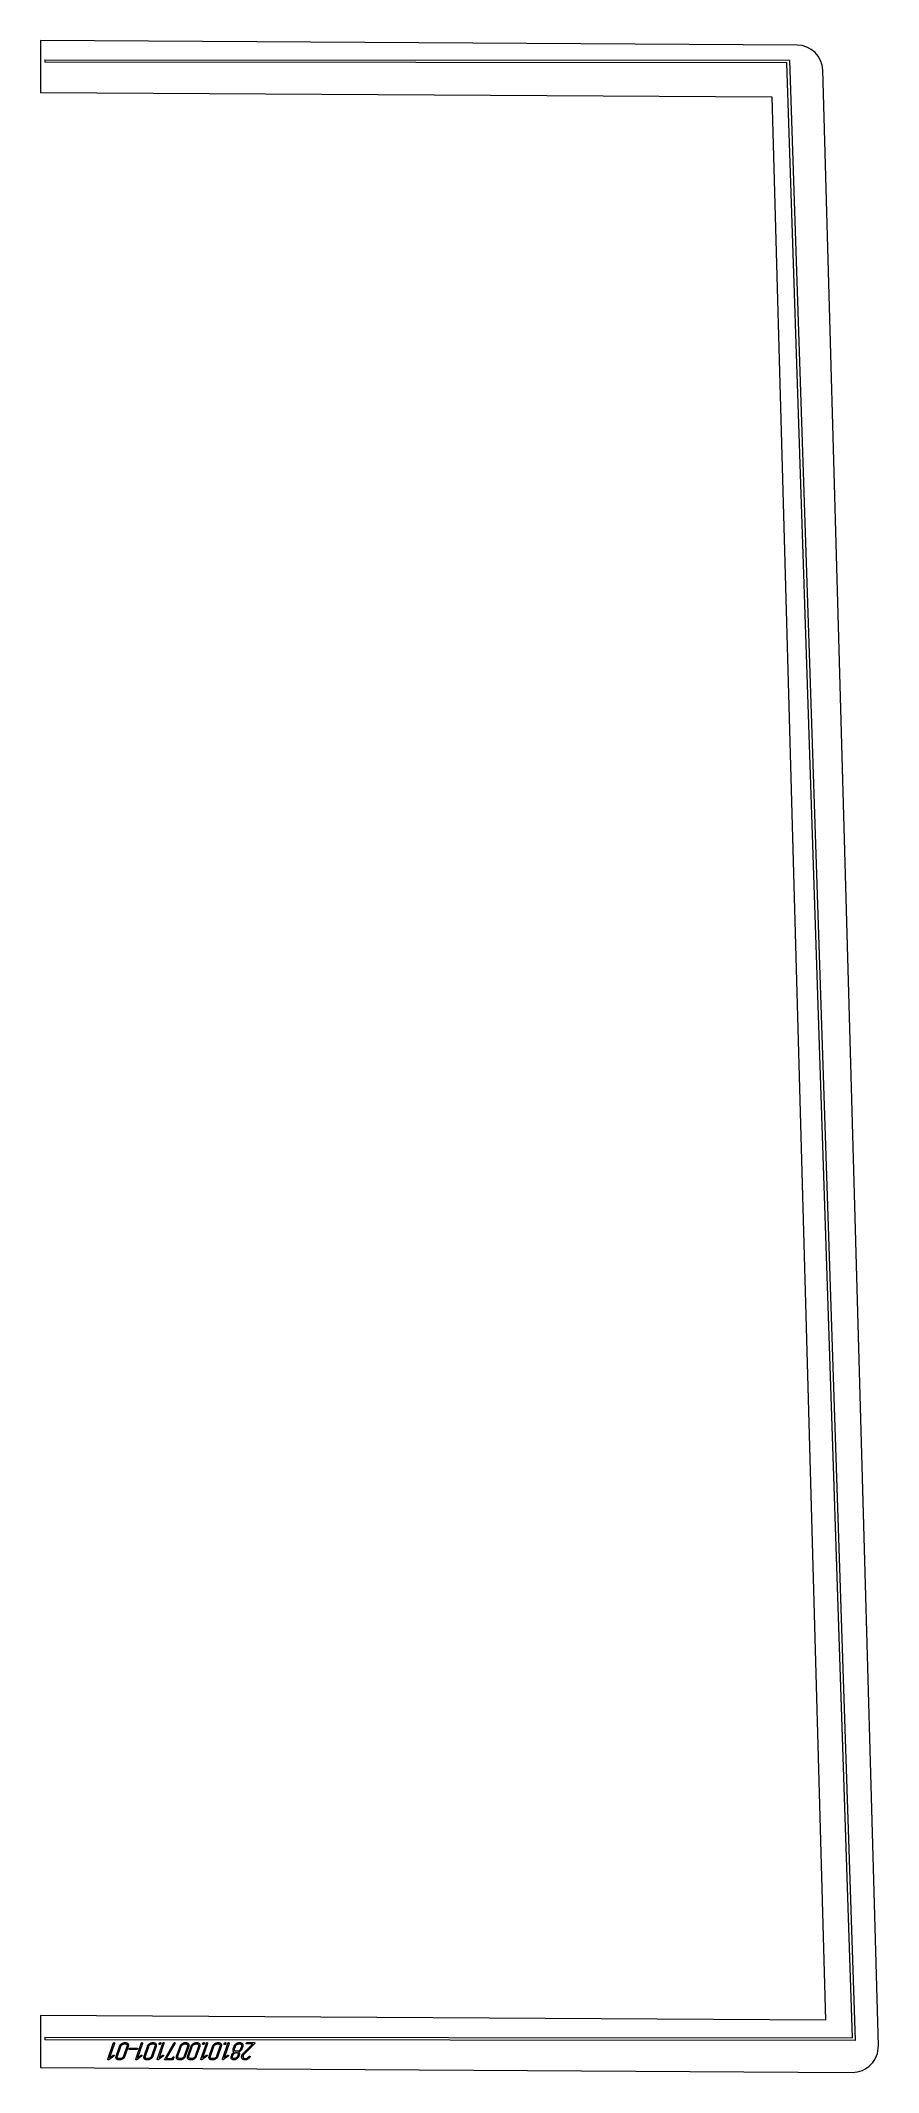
# Model space of a CAD drawing. Header units: millimetres. Extents: x 26 to 993, y 0 to 2346.
import ezdxf

# ---------------------------------------------------------------- set-up
doc = ezdxf.new("R2010")
doc.units = ezdxf.units.MM
doc.linetypes.add('K5LT_BASIC', pattern=[0])
doc.layers.add('Engraving', color=7, linetype='Continuous')

msp = doc.modelspace()

# ---------------------------------------------------------------- linework, layer by layer
at = {"color": 143, "linetype": 'K5LT_BASIC', "lineweight": 15, "true_color": 0x33acca}
for p, q in [((899.4, 2341.2), (25.8, 2346.3)), ((25.8, 2346.3), (25.8, 2321.3)), ((25.8, 2321.3), (25.8, 2286.3)), ((993.3, 31), (929.2, 2312)), ((25.8, 2286.3), (870.1, 2281.4)), ((870.1, 2281.4), (932.4, 60.4)), ((932.4, 60.4), (25.8, 65.7)), ((25.8, 65.7), (25.8, 37.7)), ((25.8, 37.7), (25.8, 5.7)), ((25.8, 5.7), (963.1, 0.2))]:
    msp.add_line(p, q, dxfattribs=at)
for centre, start, end in [((899.2, 2311.2), 1.6082, 89.6653), ((963.3, 30.2), 269.6653, 1.6082)]:
    msp.add_arc(centre, 30, start, end, dxfattribs=at)
at = {"layer": 'Engraving', "color": 143, "linetype": 'K5LT_BASIC', "lineweight": 15, "true_color": 0x33acca}
for p, q in [((30.8, 2324.3), (890.5, 2323.6)), ((30.8, 2324.3), (30.8, 2321.3)), ((890.5, 2323.6), (966.4, 37)), ((887.6, 2320.6), (30.8, 2321.3)), ((963.3, 40), (887.6, 2320.6)), ((30.8, 40.7), (963.3, 40)), ((30.8, 40.7), (30.8, 37.7)), ((966.4, 37), (30.8, 37.7)), ((103.5, 15.3), (109.7, 33.7)), ((111.2, 33.7), (105.5, 17)), ((113.1, 18.8), (117, 30.2)), ((114.5, 18.8), (118.4, 30.2)), ((125.5, 30.2), (121.6, 18.8)), ((122.2, 33), (123.6, 33)), ((122.7, 34.5), (124.1, 34.5)), ((126.9, 30.2), (123.1, 18.8)), ((136.8, 26.6), (128.3, 26.6)), ((128.8, 28.1), (137.3, 28.1)), ((135.7, 15.3), (142, 33.7)), ((143.4, 33.7), (137.7, 17)), ((145.4, 18.8), (149.2, 30.2)), ((146.8, 18.8), (150.7, 30.2)), ((157.8, 30.2), (153.9, 18.8)), ((154.5, 33), (155.9, 33)), ((155, 34.5), (156.4, 34.5)), ((159.2, 30.2), (155.3, 18.8)), ((160.6, 15.3), (166.9, 33.7)), ((168.3, 33.7), (162.6, 17)), ((169.1, 15.4), (179.7, 33.9)), ((181, 33.6), (170.9, 16)), ((180.1, 34.3), (180.5, 34.5)), ((181, 33.8), (181, 33.6)), ((182.9, 18.8), (186.8, 30.2)), ((184.4, 18.8), (188.2, 30.2)), ((195.3, 30.2), (191.5, 18.8)), ((192.1, 33), (193.5, 33)), ((192.5, 34.5), (194, 34.5)), ((196.8, 30.2), (192.9, 18.8)), ((195.6, 18.8), (199.5, 30.2)), ((197.1, 18.8), (200.9, 30.2)), ((208, 30.2), (204.2, 18.8)), ((204.8, 33), (206.2, 33)), ((205.2, 34.5), (206.7, 34.5)), ((209.5, 30.2), (205.6, 18.8)), ((210.9, 15.3), (217.2, 33.7)), ((218.6, 33.7), (212.9, 17)), ((220.5, 18.8), (224.4, 30.2)), ((221.9, 18.8), (225.8, 30.2)), ((232.9, 30.2), (229.1, 18.8)), ((229.6, 33), (231, 33)), ((230.1, 34.5), (231.5, 34.5)), ((234.3, 30.2), (230.5, 18.8)), ((235.8, 15.3), (242, 33.7)), ((243.5, 33.7), (237.8, 17)), ((248.3, 27.3), (249.3, 30.2)), ((249.7, 27.4), (250.7, 30.2)), ((253, 24.5), (251.6, 24.5)), ((254.5, 33), (255.9, 33)), ((255, 34.5), (256.4, 34.5)), ((257.8, 30.2), (256.8, 27.4)), ((259.2, 30.2), (258.2, 27.4)), ((260.1, 22.3), (270.8, 33)), ((272.9, 33.3), (261.1, 21.5)), ((270.8, 33), (263.7, 33)), ((264.1, 34.5), (272.6, 34.5)), ((110.2, 19), (104.5, 14.8)), ((105.5, 17), (109.5, 20)), ((117.3, 14.6), (115.9, 14.6)), ((117.8, 16), (116.4, 16)), ((142.5, 19), (136.8, 14.8)), ((137.7, 17), (141.8, 20)), ((149.6, 14.6), (148.2, 14.6)), ((150.1, 16), (148.7, 16)), ((167.4, 19), (161.7, 14.8)), ((162.6, 17), (166.7, 20)), ((169, 15.2), (169.1, 15.4)), ((178, 14.6), (169.5, 14.6)), ((170.9, 16), (177.8, 16)), ((177.8, 16), (178.3, 17.4)), ((179.7, 17.4), (179, 15.3)), ((187.2, 14.6), (185.8, 14.6)), ((187.7, 16), (186.3, 16)), ((199.9, 14.6), (198.5, 14.6)), ((200.4, 16), (199, 16)), ((217.6, 19), (211.9, 14.8)), ((212.9, 17), (217, 20)), ((224.8, 14.6), (223.3, 14.6)), ((225.2, 16), (223.8, 16)), ((242.5, 19), (236.8, 14.8)), ((237.8, 17), (241.8, 20)), ((245.8, 17.2), (245.9, 17.9)), ((245.9, 17.9), (246, 18.4)), ((246, 18.4), (246.1, 18.8)), ((246.1, 18.8), (246.6, 20.3)), ((247.5, 18.8), (248, 20.3)), ((249.4, 14.6), (248.9, 14.6)), ((249.9, 14.6), (249.4, 14.6)), ((250.7, 14.8), (249.9, 14.6)), ((253.7, 20.3), (253.2, 18.8)), ((255.1, 20.2), (254.6, 18.8)), ((260.6, 21), (260.2, 20.5)), ((261.1, 21.5), (260.6, 21)), ((267.6, 18.2), (267.5, 17.9))]:
    msp.add_line(p, q, dxfattribs=at)
for points in [[(109.7, 33.7), (109.9, 34.1), (110.1, 34.3)], [(110.1, 34.3), (110.4, 34.5), (110.7, 34.5)], [(110.7, 34.5), (110.8, 34.5), (111.1, 34.3)], [(111.1, 34.3), (111.3, 34.1), (111.2, 33.7)], [(117, 30.2), (117.6, 31.9), (119.2, 33.2)], [(118.4, 30.2), (118.8, 31.4), (119.9, 32.2)], [(119.2, 33.2), (120.9, 34.5), (122.7, 34.5)], [(119.9, 32.2), (121.1, 33), (122.2, 33)], [(123.6, 33), (124.7, 33), (125.3, 32.2)], [(124.1, 34.5), (125.7, 34.5), (126.6, 33.2)], [(125.3, 32.2), (125.9, 31.3), (125.5, 30.2)], [(126.6, 33.2), (127.5, 32), (126.9, 30.2)], [(127.8, 27.3), (127.9, 27.6), (128.2, 27.8)], [(127.9, 26.9), (127.7, 27.1), (127.8, 27.3)], [(128.3, 26.6), (128, 26.6), (127.9, 26.9)], [(128.2, 27.8), (128.4, 28.1), (128.8, 28.1)], [(137.4, 26.9), (137.2, 26.6), (136.8, 26.6)], [(137.3, 28.1), (137.6, 28.1), (137.8, 27.9)], [(137.8, 27.3), (137.7, 27.2), (137.4, 26.9)], [(137.8, 27.9), (137.9, 27.6), (137.8, 27.3)], [(142, 33.7), (142.1, 34.1), (142.4, 34.3)], [(142.4, 34.3), (142.7, 34.5), (143, 34.5)], [(143, 34.5), (143.1, 34.5), (143.4, 34.3)], [(143.4, 34.3), (143.6, 34.1), (143.4, 33.7)], [(149.2, 30.2), (149.8, 31.9), (151.5, 33.2)], [(150.7, 30.2), (151.1, 31.4), (152.2, 32.2)], [(151.5, 33.2), (153.2, 34.5), (155, 34.5)], [(152.2, 32.2), (153.3, 33), (154.5, 33)], [(155.9, 33), (157, 33), (157.6, 32.2)], [(156.4, 34.5), (158, 34.5), (158.9, 33.2)], [(157.6, 32.2), (158.2, 31.3), (157.8, 30.2)], [(158.9, 33.2), (159.8, 32), (159.2, 30.2)], [(162.7, 32.7), (162.4, 33), (162.6, 33.4)], [(162.6, 33.4), (162.7, 33.8), (163.1, 34.1)], [(163.3, 32.3), (162.9, 32.3), (162.7, 32.7)], [(163.1, 34.1), (163.5, 34.5), (164, 34.5)], [(164.2, 32.7), (163.8, 32.3), (163.3, 32.3)], [(164, 34.5), (164.5, 34.5), (164.7, 34.2)], [(164.7, 33.4), (164.6, 33.1), (164.2, 32.7)], [(164.7, 34.2), (164.8, 33.8), (164.7, 33.4)], [(166.9, 33.7), (167, 34.1), (167.3, 34.3)], [(167.3, 34.3), (167.5, 34.5), (167.8, 34.5)], [(167.8, 34.5), (168, 34.5), (168.3, 34.3)], [(168.3, 34.3), (168.4, 34.1), (168.3, 33.7)], [(179.7, 33.9), (179.7, 34), (180.1, 34.3)], [(180.5, 34.5), (180.8, 34.5), (181, 34.3)], [(181, 34.3), (181.2, 34.1), (181, 33.8)], [(186.8, 30.2), (187.4, 31.9), (189.1, 33.2)], [(188.2, 30.2), (188.6, 31.4), (189.8, 32.2)], [(189.1, 33.2), (190.8, 34.5), (192.5, 34.5)], [(189.8, 32.2), (190.9, 33), (192.1, 33)], [(193.5, 33), (194.6, 33), (195.2, 32.2)], [(194, 34.5), (195.6, 34.5), (196.5, 33.2)], [(195.2, 32.2), (195.7, 31.3), (195.3, 30.2)], [(196.5, 33.2), (197.4, 32), (196.8, 30.2)], [(199.5, 30.2), (200.1, 31.9), (201.8, 33.2)], [(200.9, 30.2), (201.3, 31.4), (202.5, 32.2)], [(201.8, 33.2), (203.5, 34.5), (205.2, 34.5)], [(202.5, 32.2), (203.6, 33), (204.8, 33)], [(206.2, 33), (207.3, 33), (207.9, 32.2)], [(206.7, 34.5), (208.3, 34.5), (209.2, 33.2)], [(207.9, 32.2), (208.4, 31.3), (208, 30.2)], [(209.2, 33.2), (210.1, 32), (209.5, 30.2)], [(212.8, 33.4), (213, 33.8), (213.4, 34.1)], [(212.9, 32.7), (212.7, 33), (212.8, 33.4)], [(213.5, 32.3), (213.2, 32.3), (212.9, 32.7)], [(213.4, 34.1), (213.8, 34.5), (214.3, 34.5)], [(214.5, 32.7), (214.1, 32.3), (213.5, 32.3)], [(214.3, 34.5), (214.8, 34.5), (214.9, 34.2)], [(215, 33.4), (214.9, 33.1), (214.5, 32.7)], [(214.9, 34.2), (215.1, 33.8), (215, 33.4)], [(217.2, 33.7), (217.3, 34.1), (217.5, 34.3)], [(217.5, 34.3), (217.8, 34.5), (218.1, 34.5)], [(218.1, 34.5), (218.2, 34.5), (218.6, 34.3)], [(218.6, 34.3), (218.7, 34.1), (218.6, 33.7)], [(224.4, 30.2), (225, 31.9), (226.7, 33.2)], [(225.8, 30.2), (226.2, 31.4), (227.3, 32.2)], [(226.7, 33.2), (228.3, 34.5), (230.1, 34.5)], [(227.3, 32.2), (228.5, 33), (229.6, 33)], [(231, 33), (232.2, 33), (232.7, 32.2)], [(231.5, 34.5), (233.2, 34.5), (234.1, 33.2)], [(232.7, 32.2), (233.3, 31.3), (232.9, 30.2)], [(234.1, 33.2), (235, 32), (234.3, 30.2)], [(237.7, 33.4), (237.8, 33.8), (238.2, 34.1)], [(237.8, 32.7), (237.6, 33), (237.7, 33.4)], [(238.4, 32.3), (238, 32.3), (237.8, 32.7)], [(238.2, 34.1), (238.6, 34.5), (239.1, 34.5)], [(239.3, 32.7), (238.9, 32.3), (238.4, 32.3)], [(239.1, 34.5), (239.6, 34.5), (239.8, 34.2)], [(239.8, 33.4), (239.8, 33.1), (239.3, 32.7)], [(239.8, 34.2), (240, 33.8), (239.8, 33.4)], [(242, 33.7), (242.1, 34.1), (242.4, 34.3)], [(242.4, 34.3), (242.7, 34.5), (243, 34.5)], [(243, 34.5), (243.1, 34.5), (243.4, 34.3)], [(243.4, 34.3), (243.6, 34.1), (243.5, 33.7)], [(247.6, 22.1), (248.3, 22.9), (249.3, 23.6)], [(248.2, 25.1), (247.9, 26.2), (248.3, 27.3)], [(249.3, 23.6), (248.5, 24), (248.2, 25.1)], [(249.3, 30.2), (249.9, 32), (251.5, 33.2)], [(249.9, 25.3), (249.3, 26.2), (249.7, 27.4)], [(251.6, 24.5), (250.4, 24.5), (249.9, 25.3)], [(250.7, 30.2), (251.1, 31.4), (252.2, 32.2)], [(251.5, 33.2), (253.2, 34.5), (255, 34.5)], [(252.2, 32.2), (253.3, 33), (254.5, 33)], [(255.3, 25.3), (254.2, 24.5), (253, 24.5)], [(256.9, 25.3), (256, 24.3), (254.7, 23.6)], [(254.7, 23.6), (255.2, 23), (255.3, 22.1)], [(256.8, 27.4), (256.4, 26.2), (255.3, 25.3)], [(255.9, 33), (257, 33), (257.6, 32.2)], [(256.4, 34.5), (258, 34.5), (258.9, 33.2)], [(258.2, 27.4), (257.9, 26.3), (256.9, 25.3)], [(257.6, 32.2), (258.2, 31.3), (257.8, 30.2)], [(258.9, 33.2), (259.8, 32), (259.2, 30.2)], [(263.2, 33.7), (263.3, 34), (263.5, 34.2)], [(263.3, 33.3), (263.1, 33.5), (263.2, 33.7)], [(263.7, 33), (263.4, 33), (263.3, 33.3)], [(263.5, 34.2), (263.8, 34.5), (264.1, 34.5)], [(272.6, 34.5), (272.9, 34.5), (273.1, 34.2)], [(273.1, 33.7), (273, 33.5), (272.9, 33.3)], [(273.1, 34.2), (273.2, 34), (273.1, 33.7)], [(103.5, 14.8), (103.4, 15), (103.5, 15.3)], [(103.9, 14.6), (103.7, 14.6), (103.5, 14.8)], [(104.5, 14.8), (104.2, 14.6), (103.9, 14.6)], [(109.5, 20), (109.8, 20.2), (110.1, 20.2)], [(110.1, 20.2), (110.4, 20.2), (110.5, 20)], [(110.6, 19.5), (110.5, 19.4), (110.2, 19)], [(110.5, 20), (110.7, 19.8), (110.6, 19.5)], [(113.3, 15.8), (112.5, 17), (113.1, 18.8)], [(115.9, 14.6), (114.2, 14.6), (113.3, 15.8)], [(114.7, 16.8), (114.1, 17.7), (114.5, 18.8)], [(116.4, 16), (115.2, 16), (114.7, 16.8)], [(120.8, 15.8), (119.1, 14.6), (117.3, 14.6)], [(120.1, 16.8), (119, 16), (117.8, 16)], [(121.6, 18.8), (121.2, 17.6), (120.1, 16.8)], [(123.1, 18.8), (122.5, 17.1), (120.8, 15.8)], [(135.8, 14.8), (135.6, 15), (135.7, 15.3)], [(136.2, 14.6), (135.9, 14.6), (135.8, 14.8)], [(136.8, 14.8), (136.5, 14.6), (136.2, 14.6)], [(141.8, 20), (142.1, 20.2), (142.4, 20.2)], [(142.4, 20.2), (142.7, 20.2), (142.8, 20)], [(142.9, 19.5), (142.8, 19.4), (142.5, 19)], [(142.8, 20), (143, 19.8), (142.9, 19.5)], [(145.6, 15.8), (144.8, 17), (145.4, 18.8)], [(148.2, 14.6), (146.5, 14.6), (145.6, 15.8)], [(147, 16.8), (146.4, 17.7), (146.8, 18.8)], [(148.7, 16), (147.5, 16), (147, 16.8)], [(153.1, 15.8), (151.4, 14.6), (149.6, 14.6)], [(152.4, 16.8), (151.3, 16), (150.1, 16)], [(153.9, 18.8), (153.5, 17.6), (152.4, 16.8)], [(155.3, 18.8), (154.8, 17.1), (153.1, 15.8)], [(160.7, 14.8), (160.5, 15), (160.6, 15.3)], [(161.1, 14.6), (160.8, 14.6), (160.7, 14.8)], [(161.7, 14.8), (161.4, 14.6), (161.1, 14.6)], [(166.7, 20), (167, 20.2), (167.2, 20.2)], [(167.2, 20.2), (167.5, 20.2), (167.7, 20)], [(167.7, 19.5), (167.7, 19.4), (167.4, 19)], [(167.7, 20), (167.8, 19.8), (167.7, 19.5)], [(169, 14.7), (168.9, 14.9), (169, 15.2)], [(169.5, 14.6), (169.2, 14.6), (169, 14.7)], [(179, 15.3), (178.8, 14.6), (178, 14.6)], [(178.3, 17.4), (178.4, 17.7), (178.7, 17.9)], [(178.7, 17.9), (178.9, 18.1), (179.2, 18.1)], [(179.2, 18.1), (179.4, 18.1), (179.7, 17.9)], [(179.7, 17.9), (179.8, 17.8), (179.7, 17.4)], [(183.2, 15.8), (182.3, 17), (182.9, 18.8)], [(185.8, 14.6), (184, 14.6), (183.2, 15.8)], [(184.5, 16.8), (184, 17.7), (184.4, 18.8)], [(186.3, 16), (185.1, 16), (184.5, 16.8)], [(190.7, 15.8), (189, 14.6), (187.2, 14.6)], [(190, 16.8), (188.9, 16), (187.7, 16)], [(191.5, 18.8), (191.1, 17.6), (190, 16.8)], [(192.9, 18.8), (192.3, 17.1), (190.7, 15.8)], [(195.9, 15.8), (195, 17), (195.6, 18.8)], [(198.5, 14.6), (196.7, 14.6), (195.9, 15.8)], [(197.2, 16.8), (196.7, 17.7), (197.1, 18.8)], [(199, 16), (197.8, 16), (197.2, 16.8)], [(203.4, 15.8), (201.7, 14.6), (199.9, 14.6)], [(202.7, 16.8), (201.6, 16), (200.4, 16)], [(204.2, 18.8), (203.8, 17.6), (202.7, 16.8)], [(205.6, 18.8), (205, 17.1), (203.4, 15.8)], [(210.9, 14.8), (210.8, 15), (210.9, 15.3)], [(211.4, 14.6), (211.1, 14.6), (210.9, 14.8)], [(211.9, 14.8), (211.7, 14.6), (211.4, 14.6)], [(217, 20), (217.3, 20.2), (217.5, 20.2)], [(217.5, 20.2), (217.8, 20.2), (218, 20)], [(218, 19.5), (218, 19.4), (217.6, 19)], [(218, 20), (218.1, 19.8), (218, 19.5)], [(220.8, 15.8), (219.9, 17), (220.5, 18.8)], [(223.3, 14.6), (221.6, 14.6), (220.8, 15.8)], [(222.1, 16.8), (221.5, 17.7), (221.9, 18.8)], [(223.8, 16), (222.6, 16), (222.1, 16.8)], [(228.2, 15.8), (226.6, 14.6), (224.8, 14.6)], [(227.5, 16.8), (226.4, 16), (225.2, 16)], [(229.1, 18.8), (228.7, 17.6), (227.5, 16.8)], [(230.5, 18.8), (229.9, 17.1), (228.2, 15.8)], [(235.8, 14.8), (235.6, 15), (235.8, 15.3)], [(236.2, 14.6), (236, 14.6), (235.8, 14.8)], [(236.8, 14.8), (236.5, 14.6), (236.2, 14.6)], [(241.8, 20), (242.1, 20.2), (242.4, 20.2)], [(242.4, 20.2), (242.7, 20.2), (242.8, 20)], [(242.9, 19.5), (242.8, 19.4), (242.5, 19)], [(242.8, 20), (243, 19.8), (242.9, 19.5)], [(246.3, 15.8), (245.9, 16.4), (245.8, 17.2)], [(248.9, 14.6), (247.2, 14.6), (246.3, 15.8)], [(246.6, 20.3), (246.9, 21.3), (247.6, 22.1)], [(247.7, 16.8), (247.1, 17.6), (247.5, 18.8)], [(249.4, 16), (248.2, 16), (247.7, 16.8)], [(248, 20.3), (248.4, 21.5), (249.6, 22.3)], [(251.7, 16.8), (250.6, 16), (249.4, 16)], [(249.6, 22.3), (250.7, 23.1), (251.8, 23.1)], [(252.4, 15.8), (251.5, 15.2), (250.7, 14.8)], [(253.2, 18.8), (252.8, 17.6), (251.7, 16.8)], [(251.8, 23.1), (253, 23.1), (253.6, 22.3)], [(254.6, 18.8), (254.1, 17.2), (252.4, 15.8)], [(253.6, 22.3), (254.1, 21.4), (253.7, 20.3)], [(255.3, 22.1), (255.5, 21.3), (255.1, 20.2)], [(258.7, 15.9), (257.5, 17.4), (258.2, 19.4)], [(258.2, 19.4), (258.4, 20.1), (258.9, 20.8)], [(261.8, 14.5), (259.8, 14.5), (258.7, 15.9)], [(258.9, 20.8), (259.3, 21.5), (260.1, 22.3)], [(259.7, 19.4), (259.2, 18), (260, 17)], [(260.2, 20.5), (259.8, 20), (259.7, 19.4)], [(260, 17), (260.4, 16.6), (261, 16.3)], [(261, 16.3), (261.6, 16), (262.3, 16)], [(264.7, 15.3), (263.3, 14.5), (261.8, 14.5)], [(262.3, 16), (263.2, 16), (264.3, 16.5)], [(264.3, 16.5), (265.3, 17.1), (266.3, 18.4)], [(267.5, 17.9), (266.3, 16.2), (264.7, 15.3)], [(266.3, 18.4), (266.4, 18.6), (266.6, 18.8)], [(266.6, 18.8), (266.8, 18.8), (267.1, 18.9)], [(267.1, 18.9), (267.4, 18.9), (267.5, 18.7)], [(267.5, 18.7), (267.7, 18.5), (267.6, 18.2)]]:
    msp.add_open_spline(points, degree=2, dxfattribs=at)

doc.saveas('drawing.dxf')
